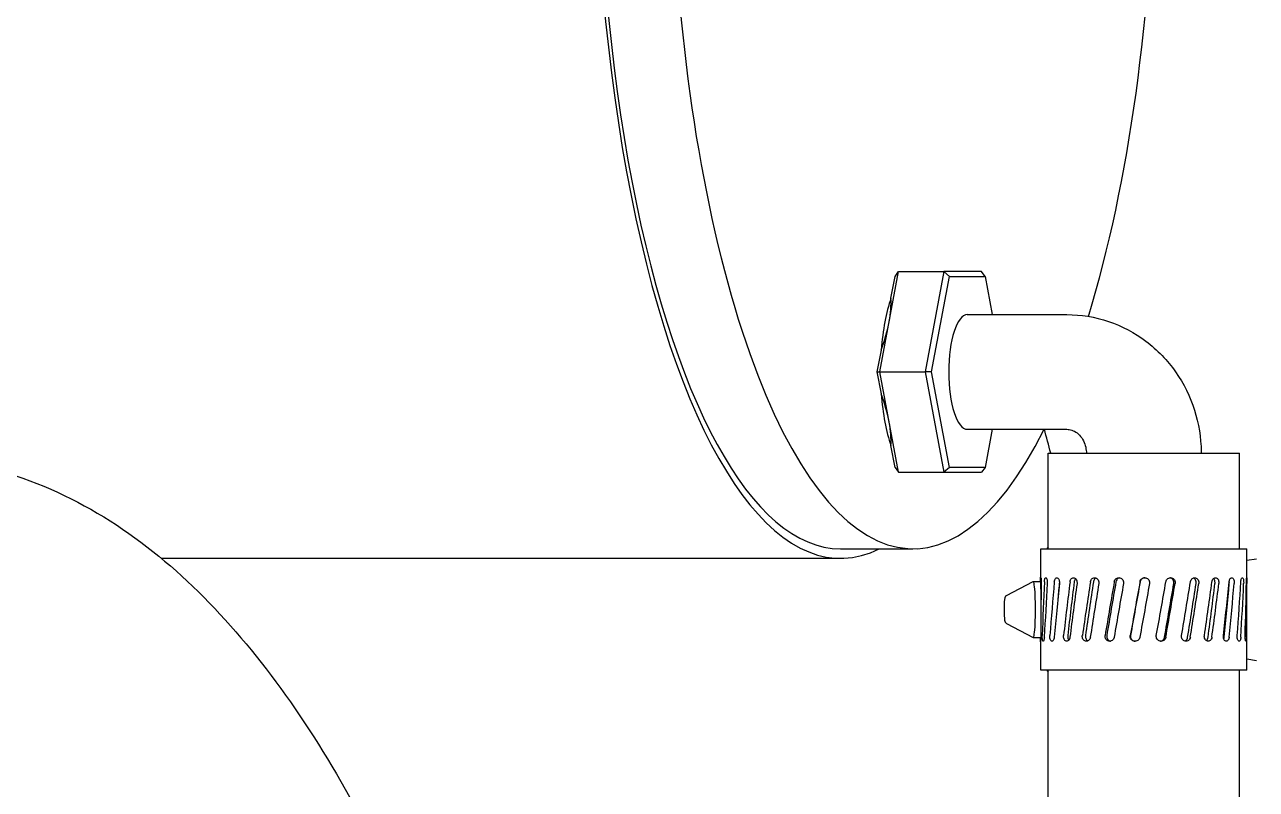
# Model space of a CAD drawing. Header units: millimetres. Extents: x -4172 to 126100, y -2 to 142133.
# Drawn here: x 32168.8 to 32297.6, y 43838.9 to 43918.9 of the extents above; entities that cross this region are included whole.
import ezdxf

# ---------------------------------------------------------------- set-up
doc = ezdxf.new("R2010")
doc.units = ezdxf.units.MM
doc.header["$LTSCALE"] = 100
doc.layers.add('Visible', color=7, linetype='Continuous', lineweight=25)

msp = doc.modelspace()

# ---------------------------------------------------------------- linework, layer by layer
at = {"layer": 'Visible'}
for p, q in [((32258.21, 43882.58), (32260.17, 43893.08)), ((32259.37, 43890.29), (32259.79, 43892.58)), ((32259.79, 43892.58), (32260.17, 43893.08)), ((32260.17, 43893.08), (32264.9, 43893.08)), ((32264.9, 43893.08), (32262.95, 43882.58)), ((32263.61, 43882.58), (32265.47, 43892.58)), ((32268.82, 43893.08), (32264.9, 43893.08)), ((32265.47, 43892.58), (32264.9, 43893.08)), ((32265.47, 43892.58), (32269.2, 43892.58)), ((32269.2, 43892.58), (32268.82, 43893.08)), ((32269.2, 43892.58), (32269.95, 43888.58)), ((32267.34, 43888.58), (32277.75, 43888.58)), ((32257.93, 43882.58), (32258.36, 43884.87)), ((32258.36, 43880.29), (32257.93, 43882.58)), ((32257.93, 43882.58), (32258.21, 43882.58)), ((32260.17, 43872.08), (32258.21, 43882.58)), ((32258.21, 43882.58), (32262.95, 43882.58)), ((32263.61, 43882.58), (32262.95, 43882.58)), ((32262.95, 43882.58), (32264.9, 43872.08)), ((32265.47, 43872.58), (32263.61, 43882.58)), ((32267.34, 43876.58), (32277.75, 43876.58)), ((32269.95, 43876.58), (32269.2, 43872.58)), ((32259.79, 43872.58), (32259.37, 43874.87)), ((32275.79, 43874.08), (32295.79, 43874.08)), ((32275.79, 43864.08), (32275.79, 43874.08)), ((32295.79, 43864.08), (32295.79, 43874.08)), ((32259.79, 43872.58), (32260.17, 43872.08)), ((32260.17, 43872.08), (32264.9, 43872.08)), ((32265.47, 43872.58), (32264.9, 43872.08)), ((32264.9, 43872.08), (32268.82, 43872.08)), ((32269.2, 43872.58), (32265.47, 43872.58)), ((32269.2, 43872.58), (32268.82, 43872.08)), ((32254.09, 43864.08), (32261.66, 43864.08)), ((32275.02, 43864.08), (32296.56, 43864.08)), ((32275.02, 43859.86), (32275.02, 43864.08)), ((32296.56, 43860.81), (32296.56, 43864.08)), ((32254.09, 43863.08), (32183.11, 43863.08)), ((32296.56, 43862.89), (32297.56, 43863.04)), ((32271.46, 43859.2), (32274.23, 43860.65)), ((32274.24, 43860.65), (32275.02, 43860.65)), ((32296.56, 43851.38), (32296.56, 43860.06)), ((32271.46, 43856.26), (32274.23, 43854.81)), ((32274.24, 43854.81), (32275.02, 43854.81)), ((32275.02, 43851.38), (32275.02, 43854.58)), ((32296.56, 43852.56), (32297.56, 43852.41)), ((32296.56, 43851.38), (32275.02, 43851.38)), ((32275.79, 43794.28), (32275.79, 43851.38)), ((32295.79, 43794.28), (32295.79, 43851.38))]:
    msp.add_line(p, q, dxfattribs=at)
for centre, major_axis, ratio, start_param, end_param in [((32261.66, 43942.58), (0, -78.5), 0.322975, 0.808902, 2.221664), ((32254.09, 43942.58), (0, -79.5), 0.322975, 4.15579, 6.441962), ((32254.09, 43942.58), (0, -78.5), 0.322975, 4.147844, 6.283185), ((32261.66, 43942.58), (0, -78.5), 0.322975, 4.147844, 6.855288), ((32261.66, 43882.58), (0, 10.48), 0.322975, 0.744132, 1.350263), ((32252.19, 43882.58), (5.99, 10.22), 0.388758, 5.157069, 5.7632), ((32267.34, 43882.58), (0, -6), 0.322975, 3.141593, 6.283185), ((32261.66, 43882.58), (0, 10.48), 0.322975, 1.79133, 2.39746), ((32252.19, 43882.58), (-5.99, 10.22), 0.388758, 3.661578, 4.267709), ((31932.09, 43717.58), (0, -476.5), 0.764292, 1.905444, 1.911004), ((32276.73, 43863.45), (0.72, 1.23), 0.878097, 1.393527, 1.57699), ((32274.24, 43857.73), (0, 2.92), 0.080642, 3.099369, 6.325409), ((32285.79, 43860.59), (-0.14, -59.61), 0.180641, 4.712047, 4.772882), ((32285.79, 43854.87), (-0.14, -59.61), 0.180641, 4.619073, 4.713549), ((32285.79, 43860.59), (-2.92, -59.61), 0.173915, 4.720144, 4.814621), ((32285.79, 43854.87), (-2.92, -59.61), 0.173915, 4.62717, 4.721647), ((32285.79, 43860.59), (-5.48, -59.61), 0.155568, 4.72593, 4.820407), ((32285.79, 43854.87), (-5.48, -59.61), 0.155568, 4.632956, 4.727433), ((32285.79, 43860.59), (5.17, 56.23), 0.155568, 1.584292, 1.615566), ((32285.79, 43860.59), (-7.64, -59.61), 0.127293, 4.727958, 4.822435), ((32285.79, 43860.59), (7.21, 56.23), 0.127293, 1.586321, 1.686484), ((32285.79, 43854.87), (-7.64, -59.61), 0.127293, 4.634984, 4.729461), ((32285.79, 43860.59), (-9.29, -59.61), 0.091383, 4.72588, 4.820356), ((32285.79, 43860.59), (8.76, 56.23), 0.091383, 1.584242, 1.684405), ((32285.79, 43854.87), (-9.29, -59.61), 0.091383, 4.632906, 4.727382), ((32285.79, 43860.59), (-10.34, -59.61), 0.050322, 4.720369, 4.814846), ((32285.79, 43860.59), (9.76, 56.24), 0.050322, 1.578731, 1.678895), ((32285.79, 43854.87), (-10.34, -59.61), 0.050322, 4.627395, 4.721872), ((32285.79, 43860.59), (-10.76, -59.61), 0.006555, 4.712821, 4.807298), ((32285.79, 43860.59), (10.15, 56.24), 0.006555, 1.571183, 1.671347), ((32285.79, 43854.87), (-10.76, -59.61), 0.006555, 4.619847, 4.714324), ((32285.79, 43860.59), (-10.53, -59.61), 0.037558, 1.483708, 1.578185), ((32285.79, 43854.87), (9.94, 56.24), 0.037558, 4.718229, 4.818393), ((32285.79, 43854.87), (-10.53, -59.61), 0.037558, 1.576682, 1.671159), ((32285.79, 43860.59), (-9.67, -59.61), 0.079669, 1.489989, 1.584466), ((32285.79, 43854.87), (9.12, 56.23), 0.079669, 4.724511, 4.824674), ((32285.79, 43854.87), (-9.67, -59.61), 0.079669, 1.582963, 1.67744), ((32285.79, 43860.59), (8.19, 59.61), 0.117361, 4.634784, 4.729261), ((32285.79, 43854.87), (-7.72, -56.23), 0.117361, 1.586121, 1.686284), ((32285.79, 43854.87), (8.19, 59.61), 0.117361, 4.727758, 4.822235), ((32285.79, 43860.59), (6.16, 59.61), 0.148147, 4.633984, 4.728461), ((32285.79, 43854.87), (-5.82, -56.23), 0.148147, 1.585321, 1.685484), ((32285.79, 43854.87), (6.16, 59.61), 0.148147, 4.726958, 4.821435), ((32285.79, 43860.59), (3.7, 59.61), 0.169641, 4.629206, 4.723682), ((32285.79, 43854.87), (3.7, 59.61), 0.169641, 4.72218, 4.816656), ((32285.79, 43860.59), (0.97, 59.61), 0.179925, 4.621585, 4.716062), ((32285.79, 43854.87), (0.97, 59.61), 0.179925, 4.714559, 4.809036), ((32276.73, 43852), (0.72, -1.23), 0.878097, 4.706195, 4.889658)]:
    msp.add_ellipse(centre, major_axis=major_axis, ratio=ratio, start_param=start_param, end_param=end_param, dxfattribs=at)
for points, knots in [([(32277.75, 43888.58), (32279.22, 43888.58), (32280.7, 43888.34), (32283.51, 43887.39), (32284.84, 43886.69), (32287.22, 43884.89), (32288.27, 43883.8), (32289.98, 43881.36), (32290.64, 43880.01), (32291.54, 43877.18), (32291.78, 43875.7), (32291.79, 43874.17), (32291.79, 43874.12), (32291.79, 43874.08)], [1.570796, 1.570796, 1.570796, 1.570796, 1.879113, 1.879113, 2.189815, 2.189815, 2.503975, 2.503975, 2.818134, 2.818134, 3.132293, 3.132293, 3.141593, 3.141593, 3.141593, 3.141593]), ([(32277.75, 43876.58), (32277.92, 43876.58), (32278.1, 43876.55), (32278.46, 43876.43), (32278.65, 43876.33), (32279, 43876.06), (32279.16, 43875.89), (32279.44, 43875.49), (32279.55, 43875.28), (32279.7, 43874.83), (32279.75, 43874.61), (32279.79, 43874.28), (32279.79, 43874.18), (32279.79, 43874.08)], [1.570796, 1.570796, 1.570796, 1.570796, 1.884956, 1.884956, 2.199115, 2.199115, 2.513274, 2.513274, 2.788236, 2.788236, 3.03508, 3.03508, 3.141593, 3.141593, 3.141593, 3.141593]), ([(32156.24, 43873.58), (32160.46, 43873.58), (32164.67, 43872.83), (32172.57, 43870.08), (32176.27, 43868.1), (32183.12, 43863.28), (32186.27, 43860.44), (32192.19, 43854.05), (32194.96, 43850.5), (32200.19, 43842.73), (32202.66, 43838.52), (32205, 43833.98)], [4.712389, 4.712389, 4.712389, 4.712389, 4.8241922, 4.8241922, 4.9359954, 4.9359954, 5.0477986, 5.0477986, 5.1596018, 5.1596018, 5.271405, 5.271405, 5.271405, 5.271405]), ([(32275.02, 43860.63), (32275.02, 43860.67), (32275.02, 43860.7), (32275.02, 43860.8), (32275.02, 43860.85), (32275.03, 43860.95), (32275.03, 43860.98), (32275.03, 43861.04), (32275.04, 43861.05), (32275.04, 43861.05), (32275.05, 43861.04), (32275.06, 43860.98), (32275.06, 43860.95), (32275.07, 43860.85), (32275.08, 43860.8), (32275.08, 43860.67), (32275.08, 43860.6), (32275.08, 43860.51), (32275.08, 43860.48), (32275.08, 43860.45)], [-0.297539, -0.297539, -0.297539, -0.297539, -0.2872549, -0.2872549, -0.2681189, -0.2681189, -0.2489743, -0.2489743, -0.2298297, -0.2298297, -0.210663, -0.210663, -0.1914964, -0.1914964, -0.1723459, -0.1723459, -0.1531954, -0.1531954, -0.1443422, -0.1443422, -0.1443422, -0.1443422]), ([(32275.4, 43860.63), (32275.4, 43860.67), (32275.41, 43860.7), (32275.42, 43860.8), (32275.43, 43860.85), (32275.45, 43860.95), (32275.47, 43860.98), (32275.5, 43861.04), (32275.52, 43861.05), (32275.56, 43861.05), (32275.59, 43861.04), (32275.63, 43860.98), (32275.65, 43860.95), (32275.68, 43860.85), (32275.69, 43860.8), (32275.71, 43860.67), (32275.71, 43860.6), (32275.71, 43860.51), (32275.71, 43860.48), (32275.71, 43860.45)], [-0.297539, -0.297539, -0.297539, -0.297539, -0.2872549, -0.2872549, -0.2681189, -0.2681189, -0.2489743, -0.2489743, -0.2298297, -0.2298297, -0.2106519, -0.2106519, -0.191474, -0.191474, -0.1723347, -0.1723347, -0.1531954, -0.1531954, -0.1443419, -0.1443419, -0.1443419, -0.1443419]), ([(32276.44, 43860.63), (32276.45, 43860.67), (32276.45, 43860.7), (32276.47, 43860.8), (32276.49, 43860.85), (32276.54, 43860.95), (32276.57, 43860.98), (32276.63, 43861.04), (32276.67, 43861.05), (32276.74, 43861.05), (32276.77, 43861.04), (32276.84, 43860.98), (32276.88, 43860.95), (32276.93, 43860.85), (32276.95, 43860.8), (32276.98, 43860.67), (32276.99, 43860.6), (32276.99, 43860.51), (32276.98, 43860.48), (32276.98, 43860.45)], [-0.297539, -0.297539, -0.297539, -0.297539, -0.2872549, -0.2872549, -0.2681189, -0.2681189, -0.2489743, -0.2489743, -0.2298297, -0.2298297, -0.2106519, -0.2106519, -0.191474, -0.191474, -0.1723347, -0.1723347, -0.1531954, -0.1531954, -0.1443419, -0.1443419, -0.1443419, -0.1443419]), ([(32278.09, 43860.63), (32278.09, 43860.67), (32278.1, 43860.7), (32278.12, 43860.8), (32278.15, 43860.85), (32278.22, 43860.95), (32278.26, 43860.98), (32278.35, 43861.04), (32278.4, 43861.05), (32278.49, 43861.05), (32278.54, 43861.04), (32278.63, 43860.98), (32278.68, 43860.95), (32278.74, 43860.85), (32278.77, 43860.8), (32278.81, 43860.67), (32278.82, 43860.6), (32278.82, 43860.51), (32278.82, 43860.48), (32278.82, 43860.45)], [-0.297539, -0.297539, -0.297539, -0.297539, -0.2872549, -0.2872549, -0.2681189, -0.2681189, -0.2489743, -0.2489743, -0.2298297, -0.2298297, -0.210663, -0.210663, -0.1914964, -0.1914964, -0.1723459, -0.1723459, -0.1531954, -0.1531954, -0.1443422, -0.1443422, -0.1443422, -0.1443422]), ([(32278.66, 43860.95), (32278.65, 43860.94), (32278.63, 43860.92), (32278.59, 43860.85), (32278.56, 43860.8), (32278.53, 43860.7), (32278.53, 43860.67), (32278.52, 43860.63)], [0.2603041, 0.2603041, 0.2603041, 0.2603041, 0.26814613, 0.26814613, 0.28728214, 0.28728214, 0.29756626, 0.29756626, 0.29756626, 0.29756626]), ([(32280.22, 43860.63), (32280.22, 43860.67), (32280.23, 43860.7), (32280.27, 43860.8), (32280.3, 43860.85), (32280.38, 43860.95), (32280.43, 43860.98), (32280.54, 43861.04), (32280.6, 43861.05), (32280.71, 43861.05), (32280.77, 43861.04), (32280.88, 43860.98), (32280.93, 43860.95), (32281.01, 43860.85), (32281.05, 43860.8), (32281.09, 43860.67), (32281.11, 43860.6), (32281.11, 43860.51), (32281.1, 43860.48), (32281.1, 43860.45)], [-0.297539, -0.297539, -0.297539, -0.297539, -0.2872549, -0.2872549, -0.2681189, -0.2681189, -0.2489743, -0.2489743, -0.2298297, -0.2298297, -0.210663, -0.210663, -0.1914964, -0.1914964, -0.1723459, -0.1723459, -0.1531954, -0.1531954, -0.1443422, -0.1443422, -0.1443422, -0.1443422]), ([(32280.81, 43861.02), (32280.81, 43861.01), (32280.8, 43861.01), (32280.74, 43860.98), (32280.69, 43860.95), (32280.62, 43860.85), (32280.58, 43860.8), (32280.55, 43860.7), (32280.54, 43860.67), (32280.53, 43860.63)], [0.2475004, 0.2475004, 0.2475004, 0.2475004, 0.24900042, 0.24900042, 0.26814613, 0.26814613, 0.28728214, 0.28728214, 0.29756626, 0.29756626, 0.29756626, 0.29756626]), ([(32282.71, 43860.63), (32282.71, 43860.67), (32282.72, 43860.7), (32282.76, 43860.8), (32282.8, 43860.85), (32282.89, 43860.95), (32282.94, 43860.98), (32283.06, 43861.04), (32283.13, 43861.05), (32283.25, 43861.05), (32283.32, 43861.04), (32283.44, 43860.98), (32283.5, 43860.95), (32283.59, 43860.85), (32283.62, 43860.8), (32283.68, 43860.67), (32283.69, 43860.6), (32283.69, 43860.51), (32283.69, 43860.48), (32283.68, 43860.45)], [-0.297539, -0.297539, -0.297539, -0.297539, -0.2872549, -0.2872549, -0.2681189, -0.2681189, -0.2489743, -0.2489743, -0.2298297, -0.2298297, -0.210663, -0.210663, -0.1914964, -0.1914964, -0.1723459, -0.1723459, -0.1531954, -0.1531954, -0.1443422, -0.1443422, -0.1443422, -0.1443422]), ([(32283.28, 43861.04), (32283.24, 43861.03), (32283.21, 43861.02), (32283.12, 43860.98), (32283.06, 43860.95), (32282.98, 43860.85), (32282.94, 43860.8), (32282.9, 43860.7), (32282.89, 43860.67), (32282.88, 43860.63)], [0.23869404, 0.23869404, 0.23869404, 0.23869404, 0.24900042, 0.24900042, 0.26814613, 0.26814613, 0.28728214, 0.28728214, 0.29756626, 0.29756626, 0.29756626, 0.29756626]), ([(32285.4, 43860.63), (32285.4, 43860.67), (32285.41, 43860.7), (32285.45, 43860.8), (32285.49, 43860.85), (32285.58, 43860.95), (32285.64, 43860.98), (32285.76, 43861.04), (32285.83, 43861.05), (32285.96, 43861.05), (32286.03, 43861.04), (32286.15, 43860.98), (32286.21, 43860.95), (32286.3, 43860.85), (32286.34, 43860.8), (32286.39, 43860.67), (32286.4, 43860.6), (32286.4, 43860.51), (32286.4, 43860.48), (32286.4, 43860.45)], [-0.297539, -0.297539, -0.297539, -0.297539, -0.2872549, -0.2872549, -0.2681189, -0.2681189, -0.2489743, -0.2489743, -0.2298297, -0.2298297, -0.2106519, -0.2106519, -0.191474, -0.191474, -0.1723347, -0.1723347, -0.1531954, -0.1531954, -0.1443419, -0.1443419, -0.1443419, -0.1443419]), ([(32285.91, 43861.05), (32285.85, 43861.05), (32285.78, 43861.03), (32285.66, 43860.98), (32285.6, 43860.95), (32285.51, 43860.85), (32285.47, 43860.8), (32285.43, 43860.7), (32285.42, 43860.67), (32285.42, 43860.63)], [0.23099383, 0.23099383, 0.23099383, 0.23099383, 0.24900042, 0.24900042, 0.26814613, 0.26814613, 0.28728214, 0.28728214, 0.29756626, 0.29756626, 0.29756626, 0.29756626]), ([(32288.11, 43860.63), (32288.11, 43860.67), (32288.12, 43860.7), (32288.16, 43860.8), (32288.2, 43860.85), (32288.29, 43860.95), (32288.34, 43860.98), (32288.47, 43861.04), (32288.53, 43861.05), (32288.65, 43861.05), (32288.72, 43861.04), (32288.84, 43860.98), (32288.9, 43860.95), (32288.98, 43860.85), (32289.02, 43860.8), (32289.07, 43860.67), (32289.08, 43860.6), (32289.08, 43860.51), (32289.08, 43860.48), (32289.07, 43860.45)], [-0.297539, -0.297539, -0.297539, -0.297539, -0.2872549, -0.2872549, -0.2681189, -0.2681189, -0.2489743, -0.2489743, -0.2298297, -0.2298297, -0.210663, -0.210663, -0.1914964, -0.1914964, -0.1723459, -0.1723459, -0.1531954, -0.1531954, -0.1443422, -0.1443422, -0.1443422, -0.1443422]), ([(32288.94, 43860.45), (32288.95, 43860.48), (32288.95, 43860.51), (32288.95, 43860.6), (32288.94, 43860.67), (32288.89, 43860.8), (32288.85, 43860.85), (32288.77, 43860.95), (32288.71, 43860.98), (32288.61, 43861.03), (32288.57, 43861.04), (32288.53, 43861.04)], [0.14435538, 0.14435538, 0.14435538, 0.14435538, 0.15320907, 0.15320907, 0.17234884, 0.17234884, 0.1914886, 0.1914886, 0.21067165, 0.21067165, 0.22318986, 0.22318986, 0.22318986, 0.22318986]), ([(32290.67, 43860.63), (32290.68, 43860.67), (32290.69, 43860.7), (32290.72, 43860.8), (32290.76, 43860.85), (32290.84, 43860.95), (32290.89, 43860.98), (32291, 43861.04), (32291.06, 43861.05), (32291.17, 43861.05), (32291.23, 43861.04), (32291.33, 43860.98), (32291.38, 43860.95), (32291.46, 43860.85), (32291.49, 43860.8), (32291.54, 43860.67), (32291.55, 43860.6), (32291.55, 43860.51), (32291.55, 43860.48), (32291.54, 43860.45)], [-0.297539, -0.297539, -0.297539, -0.297539, -0.2872549, -0.2872549, -0.2681189, -0.2681189, -0.2489743, -0.2489743, -0.2298297, -0.2298297, -0.210663, -0.210663, -0.1914964, -0.1914964, -0.1723459, -0.1723459, -0.1531954, -0.1531954, -0.1443422, -0.1443422, -0.1443422, -0.1443422]), ([(32291.26, 43860.45), (32291.27, 43860.48), (32291.27, 43860.51), (32291.27, 43860.6), (32291.26, 43860.67), (32291.22, 43860.8), (32291.18, 43860.85), (32291.11, 43860.95), (32291.06, 43860.98), (32290.99, 43861.01), (32290.98, 43861.02), (32290.97, 43861.02)], [0.14435538, 0.14435538, 0.14435538, 0.14435538, 0.15320907, 0.15320907, 0.17234884, 0.17234884, 0.1914886, 0.1914886, 0.21067165, 0.21067165, 0.21427287, 0.21427287, 0.21427287, 0.21427287]), ([(32292.92, 43860.63), (32292.93, 43860.67), (32292.94, 43860.7), (32292.97, 43860.8), (32292.99, 43860.85), (32293.06, 43860.95), (32293.1, 43860.98), (32293.2, 43861.04), (32293.24, 43861.05), (32293.34, 43861.05), (32293.38, 43861.04), (32293.47, 43860.98), (32293.51, 43860.95), (32293.58, 43860.85), (32293.6, 43860.8), (32293.64, 43860.67), (32293.65, 43860.6), (32293.65, 43860.51), (32293.65, 43860.48), (32293.64, 43860.45)], [-0.297539, -0.297539, -0.297539, -0.297539, -0.2872549, -0.2872549, -0.2681189, -0.2681189, -0.2489743, -0.2489743, -0.2298297, -0.2298297, -0.210663, -0.210663, -0.1914964, -0.1914964, -0.1723459, -0.1723459, -0.1531954, -0.1531954, -0.1443422, -0.1443422, -0.1443422, -0.1443422]), ([(32293.24, 43860.45), (32293.24, 43860.48), (32293.24, 43860.51), (32293.24, 43860.6), (32293.23, 43860.67), (32293.2, 43860.8), (32293.17, 43860.85), (32293.12, 43860.92), (32293.11, 43860.94), (32293.09, 43860.96)], [0.14435564, 0.14435564, 0.14435564, 0.14435564, 0.15320907, 0.15320907, 0.17236141, 0.17236141, 0.19151376, 0.19151376, 0.20132002, 0.20132002, 0.20132002, 0.20132002]), ([(32294.72, 43860.63), (32294.72, 43860.67), (32294.73, 43860.7), (32294.75, 43860.8), (32294.77, 43860.85), (32294.82, 43860.95), (32294.85, 43860.98), (32294.92, 43861.04), (32294.96, 43861.05), (32295.02, 43861.05), (32295.06, 43861.04), (32295.12, 43860.98), (32295.15, 43860.95), (32295.19, 43860.85), (32295.21, 43860.8), (32295.24, 43860.67), (32295.24, 43860.6), (32295.24, 43860.51), (32295.24, 43860.48), (32295.24, 43860.45)], [-0.297539, -0.297539, -0.297539, -0.297539, -0.2872549, -0.2872549, -0.2681189, -0.2681189, -0.2489743, -0.2489743, -0.2298297, -0.2298297, -0.210663, -0.210663, -0.1914964, -0.1914964, -0.1723459, -0.1723459, -0.1531954, -0.1531954, -0.1443422, -0.1443422, -0.1443422, -0.1443422]), ([(32294.73, 43860.45), (32294.73, 43860.48), (32294.74, 43860.51), (32294.74, 43860.59), (32294.73, 43860.64), (32294.73, 43860.68)], [0.14435538, 0.14435538, 0.14435538, 0.14435538, 0.15320907, 0.15320907, 0.16725193, 0.16725193, 0.16725193, 0.16725193]), ([(32295.94, 43860.63), (32295.95, 43860.67), (32295.95, 43860.7), (32295.96, 43860.8), (32295.98, 43860.85), (32296, 43860.95), (32296.02, 43860.98), (32296.06, 43861.04), (32296.08, 43861.05), (32296.12, 43861.05), (32296.14, 43861.04), (32296.17, 43860.98), (32296.19, 43860.95), (32296.21, 43860.85), (32296.22, 43860.8), (32296.23, 43860.67), (32296.24, 43860.6), (32296.24, 43860.51), (32296.24, 43860.48), (32296.23, 43860.45)], [-0.297539, -0.297539, -0.297539, -0.297539, -0.2872549, -0.2872549, -0.2681189, -0.2681189, -0.2489743, -0.2489743, -0.2298297, -0.2298297, -0.2106519, -0.2106519, -0.191474, -0.191474, -0.1723347, -0.1723347, -0.1531954, -0.1531954, -0.1443419, -0.1443419, -0.1443419, -0.1443419]), ([(32296.52, 43860.63), (32296.52, 43860.67), (32296.52, 43860.7), (32296.53, 43860.8), (32296.53, 43860.85), (32296.53, 43860.95), (32296.54, 43860.98), (32296.55, 43861.04), (32296.55, 43861.05), (32296.55, 43861.05), (32296.56, 43861.04), (32296.56, 43860.98), (32296.56, 43860.95), (32296.56, 43860.85), (32296.56, 43860.8), (32296.56, 43860.67), (32296.56, 43860.6), (32296.56, 43860.51), (32296.56, 43860.48), (32296.56, 43860.45)], [-0.297539, -0.297539, -0.297539, -0.297539, -0.2872549, -0.2872549, -0.2681189, -0.2681189, -0.2489743, -0.2489743, -0.2298297, -0.2298297, -0.210663, -0.210663, -0.1914964, -0.1914964, -0.1723459, -0.1723459, -0.1531954, -0.1531954, -0.1443422, -0.1443422, -0.1443422, -0.1443422]), ([(32271.46, 43856.26), (32271.43, 43856.28), (32271.41, 43856.29), (32271.38, 43856.32), (32271.37, 43856.34), (32271.34, 43856.37), (32271.33, 43856.39), (32271.31, 43856.44), (32271.31, 43856.46), (32271.29, 43856.55), (32271.28, 43856.61), (32271.26, 43856.79), (32271.25, 43856.9), (32271.23, 43857.15), (32271.23, 43857.28), (32271.22, 43857.55), (32271.22, 43857.69), (32271.23, 43857.96), (32271.23, 43858.1), (32271.24, 43858.35), (32271.24, 43858.47), (32271.26, 43858.68), (32271.27, 43858.78), (32271.29, 43858.9), (32271.29, 43858.94), (32271.31, 43859.01), (32271.32, 43859.03), (32271.34, 43859.08), (32271.35, 43859.09), (32271.38, 43859.13), (32271.39, 43859.16), (32271.44, 43859.19), (32271.45, 43859.19), (32271.46, 43859.2)], [3.183817, 3.183817, 3.183817, 3.183817, 3.217403, 3.217403, 3.260468, 3.260468, 3.322756, 3.322756, 3.458539, 3.458539, 3.764254, 3.764254, 4.130353, 4.130353, 4.462066, 4.462066, 4.788175, 4.788175, 5.113488, 5.113488, 5.441217, 5.441217, 5.779581, 5.779581, 5.986445, 5.986445, 6.113703, 6.113703, 6.171326, 6.171326, 6.22941, 6.22941, 6.240961, 6.240961, 6.240961, 6.240961]), ([(32275.02, 43854.83), (32275.02, 43854.79), (32275.02, 43854.76), (32275.02, 43854.67), (32275.02, 43854.62), (32275.02, 43854.58)], [-0.14434354, -0.14434354, -0.14434354, -0.14434354, -0.13405945, -0.13405945, -0.11754122, -0.11754122, -0.11754122, -0.11754122]), ([(32275.4, 43854.83), (32275.4, 43854.79), (32275.39, 43854.76), (32275.38, 43854.66), (32275.37, 43854.6), (32275.35, 43854.51), (32275.34, 43854.47), (32275.31, 43854.42), (32275.29, 43854.41), (32275.26, 43854.41), (32275.25, 43854.42), (32275.22, 43854.47), (32275.21, 43854.51), (32275.2, 43854.6), (32275.19, 43854.66), (32275.18, 43854.78), (32275.18, 43854.85), (32275.18, 43854.92), (32275.18, 43854.95), (32275.18, 43854.98), (32275.18, 43855.01)], [-0.1443435, -0.1443435, -0.1443435, -0.1443435, -0.1340595, -0.1340595, -0.1149235, -0.1149235, -0.0957789, -0.0957789, -0.0766343, -0.0766343, -0.0574676, -0.0574676, -0.038301, -0.038301, -0.0191505, -0.0191505, 0, 0, 0, 0.0088533, 0.0088533, 0.0088533, 0.0088533]), ([(32276.44, 43854.83), (32276.43, 43854.79), (32276.43, 43854.76), (32276.41, 43854.66), (32276.39, 43854.6), (32276.35, 43854.51), (32276.32, 43854.47), (32276.26, 43854.42), (32276.23, 43854.41), (32276.17, 43854.41), (32276.14, 43854.42), (32276.08, 43854.47), (32276.06, 43854.51), (32276.02, 43854.6), (32276, 43854.66), (32275.98, 43854.78), (32275.98, 43854.85), (32275.98, 43854.92), (32275.98, 43854.95), (32275.98, 43854.98), (32275.98, 43855.01)], [-0.1443435, -0.1443435, -0.1443435, -0.1443435, -0.1340595, -0.1340595, -0.1149235, -0.1149235, -0.0957789, -0.0957789, -0.0766343, -0.0766343, -0.0574676, -0.0574676, -0.038301, -0.038301, -0.0191505, -0.0191505, 0, 0, 0, 0.0088533, 0.0088533, 0.0088533, 0.0088533]), ([(32278.07, 43854.83), (32278.07, 43854.79), (32278.06, 43854.76), (32278.03, 43854.66), (32278.01, 43854.6), (32277.95, 43854.51), (32277.91, 43854.47), (32277.82, 43854.42), (32277.78, 43854.41), (32277.69, 43854.41), (32277.65, 43854.42), (32277.56, 43854.47), (32277.53, 43854.51), (32277.47, 43854.6), (32277.45, 43854.66), (32277.41, 43854.78), (32277.4, 43854.85), (32277.4, 43854.92), (32277.4, 43854.95), (32277.41, 43854.98), (32277.41, 43855.01)], [-0.1443435, -0.1443435, -0.1443435, -0.1443435, -0.1340594, -0.1340594, -0.1149235, -0.1149235, -0.0957789, -0.0957789, -0.0766343, -0.0766343, -0.0574564, -0.0574564, -0.0382786, -0.0382786, -0.0191393, -0.0191393, 0, 0, 0, 0.0088535, 0.0088535, 0.0088535, 0.0088535]), ([(32277.85, 43855.01), (32277.85, 43854.98), (32277.84, 43854.95), (32277.84, 43854.92), (32277.84, 43854.85), (32277.85, 43854.78), (32277.88, 43854.66), (32277.91, 43854.6), (32277.94, 43854.55), (32277.95, 43854.54), (32277.96, 43854.53)], [0.29756445, 0.29756445, 0.29756445, 0.29756445, 0.30641814, 0.30641814, 0.30641814, 0.32555791, 0.32555791, 0.34469767, 0.34469767, 0.34870979, 0.34870979, 0.34870979, 0.34870979]), ([(32280.21, 43854.83), (32280.2, 43854.79), (32280.19, 43854.76), (32280.16, 43854.66), (32280.12, 43854.6), (32280.05, 43854.51), (32280, 43854.47), (32279.89, 43854.42), (32279.84, 43854.41), (32279.73, 43854.41), (32279.67, 43854.42), (32279.57, 43854.47), (32279.52, 43854.51), (32279.45, 43854.6), (32279.42, 43854.66), (32279.38, 43854.78), (32279.37, 43854.85), (32279.37, 43854.92), (32279.37, 43854.95), (32279.37, 43854.98), (32279.37, 43855.01)], [-0.1443435, -0.1443435, -0.1443435, -0.1443435, -0.1340594, -0.1340594, -0.1149235, -0.1149235, -0.0957789, -0.0957789, -0.0766343, -0.0766343, -0.0574564, -0.0574564, -0.0382786, -0.0382786, -0.0191393, -0.0191393, 0, 0, 0, 0.0088535, 0.0088535, 0.0088535, 0.0088535]), ([(32279.69, 43855.01), (32279.69, 43854.98), (32279.69, 43854.95), (32279.69, 43854.92), (32279.69, 43854.85), (32279.7, 43854.78), (32279.74, 43854.66), (32279.77, 43854.6), (32279.84, 43854.51), (32279.89, 43854.47), (32279.94, 43854.45), (32279.94, 43854.45), (32279.94, 43854.45)], [0.29756471, 0.29756471, 0.29756471, 0.29756471, 0.30641814, 0.30641814, 0.30641814, 0.32557049, 0.32557049, 0.34472283, 0.34472283, 0.3638933, 0.3638933, 0.36429896, 0.36429896, 0.36429896, 0.36429896]), ([(32282.69, 43854.83), (32282.69, 43854.79), (32282.68, 43854.76), (32282.64, 43854.66), (32282.6, 43854.6), (32282.52, 43854.51), (32282.46, 43854.47), (32282.34, 43854.42), (32282.28, 43854.41), (32282.16, 43854.41), (32282.09, 43854.42), (32281.98, 43854.47), (32281.92, 43854.51), (32281.84, 43854.6), (32281.8, 43854.66), (32281.75, 43854.78), (32281.74, 43854.85), (32281.74, 43854.92), (32281.74, 43854.95), (32281.74, 43854.98), (32281.75, 43855.01)], [-0.1443435, -0.1443435, -0.1443435, -0.1443435, -0.1340594, -0.1340594, -0.1149235, -0.1149235, -0.0957789, -0.0957789, -0.0766343, -0.0766343, -0.0574564, -0.0574564, -0.0382786, -0.0382786, -0.0191393, -0.0191393, 0, 0, 0, 0.0088535, 0.0088535, 0.0088535, 0.0088535]), ([(32281.92, 43855.01), (32281.92, 43854.98), (32281.92, 43854.95), (32281.92, 43854.92), (32281.92, 43854.85), (32281.93, 43854.78), (32281.98, 43854.66), (32282.01, 43854.6), (32282.1, 43854.51), (32282.15, 43854.47), (32282.24, 43854.43), (32282.27, 43854.42), (32282.31, 43854.42)], [0.29756471, 0.29756471, 0.29756471, 0.29756471, 0.30641814, 0.30641814, 0.30641814, 0.32557049, 0.32557049, 0.34472283, 0.34472283, 0.3638933, 0.3638933, 0.37396113, 0.37396113, 0.37396113, 0.37396113]), ([(32285.38, 43854.83), (32285.37, 43854.79), (32285.36, 43854.76), (32285.32, 43854.66), (32285.28, 43854.6), (32285.19, 43854.51), (32285.14, 43854.47), (32285.01, 43854.42), (32284.94, 43854.41), (32284.82, 43854.41), (32284.75, 43854.42), (32284.62, 43854.47), (32284.57, 43854.51), (32284.48, 43854.6), (32284.44, 43854.66), (32284.39, 43854.78), (32284.37, 43854.85), (32284.37, 43854.92), (32284.37, 43854.95), (32284.38, 43854.98), (32284.38, 43855.01)], [-0.1443435, -0.1443435, -0.1443435, -0.1443435, -0.1340595, -0.1340595, -0.1149235, -0.1149235, -0.0957789, -0.0957789, -0.0766343, -0.0766343, -0.0574676, -0.0574676, -0.038301, -0.038301, -0.0191505, -0.0191505, 0, 0, 0, 0.0088533, 0.0088533, 0.0088533, 0.0088533]), ([(32284.4, 43855.01), (32284.4, 43854.98), (32284.4, 43854.95), (32284.4, 43854.92), (32284.4, 43854.85), (32284.41, 43854.78), (32284.46, 43854.66), (32284.5, 43854.6), (32284.59, 43854.51), (32284.65, 43854.47), (32284.77, 43854.42), (32284.83, 43854.41), (32284.89, 43854.41)], [0.29756471, 0.29756471, 0.29756471, 0.29756471, 0.30641814, 0.30641814, 0.30641814, 0.32557049, 0.32557049, 0.34472283, 0.34472283, 0.3638933, 0.3638933, 0.38192041, 0.38192041, 0.38192041, 0.38192041]), ([(32288.09, 43854.83), (32288.09, 43854.79), (32288.08, 43854.76), (32288.04, 43854.66), (32288, 43854.6), (32287.91, 43854.51), (32287.85, 43854.47), (32287.73, 43854.42), (32287.66, 43854.41), (32287.54, 43854.41), (32287.47, 43854.42), (32287.35, 43854.47), (32287.29, 43854.51), (32287.2, 43854.6), (32287.16, 43854.66), (32287.11, 43854.78), (32287.1, 43854.85), (32287.1, 43854.92), (32287.1, 43854.95), (32287.1, 43854.98), (32287.11, 43855.01)], [-0.1443435, -0.1443435, -0.1443435, -0.1443435, -0.1340594, -0.1340594, -0.1149235, -0.1149235, -0.0957789, -0.0957789, -0.0766343, -0.0766343, -0.0574564, -0.0574564, -0.0382786, -0.0382786, -0.0191393, -0.0191393, 0, 0, 0, 0.0088535, 0.0088535, 0.0088535, 0.0088535]), ([(32287.54, 43854.41), (32287.58, 43854.42), (32287.62, 43854.43), (32287.72, 43854.47), (32287.78, 43854.51), (32287.87, 43854.6), (32287.91, 43854.66), (32287.94, 43854.76), (32287.95, 43854.79), (32287.96, 43854.83)], [0.38958685, 0.38958685, 0.38958685, 0.38958685, 0.40220949, 0.40220949, 0.42135521, 0.42135521, 0.44049121, 0.44049121, 0.45077533, 0.45077533, 0.45077533, 0.45077533]), ([(32290.66, 43854.83), (32290.65, 43854.79), (32290.64, 43854.76), (32290.61, 43854.66), (32290.57, 43854.6), (32290.49, 43854.51), (32290.44, 43854.47), (32290.33, 43854.42), (32290.26, 43854.41), (32290.15, 43854.41), (32290.09, 43854.42), (32289.97, 43854.47), (32289.92, 43854.51), (32289.83, 43854.6), (32289.8, 43854.66), (32289.75, 43854.78), (32289.74, 43854.85), (32289.74, 43854.92), (32289.74, 43854.95), (32289.74, 43854.98), (32289.74, 43855.01)], [-0.1443435, -0.1443435, -0.1443435, -0.1443435, -0.1340594, -0.1340594, -0.1149235, -0.1149235, -0.0957789, -0.0957789, -0.0766343, -0.0766343, -0.0574564, -0.0574564, -0.0382786, -0.0382786, -0.0191393, -0.0191393, 0, 0, 0, 0.0088535, 0.0088535, 0.0088535, 0.0088535]), ([(32290.07, 43854.43), (32290.08, 43854.44), (32290.09, 43854.44), (32290.16, 43854.47), (32290.21, 43854.51), (32290.3, 43854.6), (32290.33, 43854.66), (32290.37, 43854.76), (32290.38, 43854.79), (32290.38, 43854.83)], [0.39787501, 0.39787501, 0.39787501, 0.39787501, 0.40220949, 0.40220949, 0.42135521, 0.42135521, 0.44049121, 0.44049121, 0.45077533, 0.45077533, 0.45077533, 0.45077533]), ([(32292.91, 43854.83), (32292.91, 43854.79), (32292.9, 43854.76), (32292.87, 43854.66), (32292.84, 43854.6), (32292.77, 43854.51), (32292.73, 43854.47), (32292.63, 43854.42), (32292.58, 43854.41), (32292.48, 43854.41), (32292.43, 43854.42), (32292.33, 43854.47), (32292.28, 43854.51), (32292.21, 43854.6), (32292.18, 43854.66), (32292.13, 43854.78), (32292.12, 43854.85), (32292.12, 43854.92), (32292.12, 43854.95), (32292.13, 43854.98), (32292.13, 43855.01)], [-0.1443435, -0.1443435, -0.1443435, -0.1443435, -0.1340594, -0.1340594, -0.1149235, -0.1149235, -0.0957789, -0.0957789, -0.0766343, -0.0766343, -0.0574564, -0.0574564, -0.0382786, -0.0382786, -0.0191393, -0.0191393, 0, 0, 0, 0.0088535, 0.0088535, 0.0088535, 0.0088535]), ([(32292.32, 43854.48), (32292.35, 43854.5), (32292.38, 43854.53), (32292.44, 43854.6), (32292.47, 43854.66), (32292.5, 43854.76), (32292.5, 43854.79), (32292.51, 43854.83)], [0.40896347, 0.40896347, 0.40896347, 0.40896347, 0.4213552, 0.4213552, 0.44049121, 0.44049121, 0.45077533, 0.45077533, 0.45077533, 0.45077533]), ([(32294.71, 43854.83), (32294.71, 43854.79), (32294.7, 43854.76), (32294.68, 43854.66), (32294.66, 43854.6), (32294.6, 43854.51), (32294.57, 43854.47), (32294.5, 43854.42), (32294.46, 43854.41), (32294.38, 43854.41), (32294.34, 43854.42), (32294.26, 43854.47), (32294.23, 43854.51), (32294.17, 43854.6), (32294.15, 43854.66), (32294.11, 43854.78), (32294.11, 43854.85), (32294.11, 43854.92), (32294.11, 43854.95), (32294.11, 43854.98), (32294.11, 43855.01)], [-0.1443435, -0.1443435, -0.1443435, -0.1443435, -0.1340594, -0.1340594, -0.1149235, -0.1149235, -0.0957789, -0.0957789, -0.0766343, -0.0766343, -0.0574564, -0.0574564, -0.0382786, -0.0382786, -0.0191393, -0.0191393, 0, 0, 0, 0.0088535, 0.0088535, 0.0088535, 0.0088535]), ([(32294.16, 43854.63), (32294.17, 43854.66), (32294.18, 43854.69), (32294.2, 43854.76), (32294.2, 43854.79), (32294.21, 43854.83)], [0.43094243, 0.43094243, 0.43094243, 0.43094243, 0.44049121, 0.44049121, 0.45077533, 0.45077533, 0.45077533, 0.45077533]), ([(32295.94, 43854.83), (32295.94, 43854.79), (32295.93, 43854.76), (32295.92, 43854.66), (32295.91, 43854.6), (32295.88, 43854.51), (32295.86, 43854.47), (32295.81, 43854.42), (32295.78, 43854.41), (32295.74, 43854.41), (32295.71, 43854.42), (32295.66, 43854.47), (32295.64, 43854.51), (32295.6, 43854.6), (32295.58, 43854.66), (32295.56, 43854.78), (32295.56, 43854.85), (32295.56, 43854.92), (32295.56, 43854.95), (32295.56, 43854.98), (32295.56, 43855.01)], [-0.1443435, -0.1443435, -0.1443435, -0.1443435, -0.1340595, -0.1340595, -0.1149235, -0.1149235, -0.0957789, -0.0957789, -0.0766343, -0.0766343, -0.0574676, -0.0574676, -0.038301, -0.038301, -0.0191505, -0.0191505, 0, 0, 0, 0.0088533, 0.0088533, 0.0088533, 0.0088533]), ([(32296.52, 43854.83), (32296.52, 43854.79), (32296.52, 43854.76), (32296.51, 43854.66), (32296.51, 43854.6), (32296.5, 43854.51), (32296.5, 43854.47), (32296.48, 43854.42), (32296.47, 43854.41), (32296.45, 43854.41), (32296.45, 43854.42), (32296.43, 43854.47), (32296.42, 43854.51), (32296.4, 43854.6), (32296.4, 43854.66), (32296.39, 43854.78), (32296.38, 43854.85), (32296.38, 43854.92), (32296.38, 43854.95), (32296.38, 43854.98), (32296.38, 43855.01)], [-0.1443435, -0.1443435, -0.1443435, -0.1443435, -0.1340594, -0.1340594, -0.1149235, -0.1149235, -0.0957789, -0.0957789, -0.0766343, -0.0766343, -0.0574564, -0.0574564, -0.0382786, -0.0382786, -0.0191393, -0.0191393, 0, 0, 0, 0.0088535, 0.0088535, 0.0088535, 0.0088535])]:
    msp.add_open_spline(points, degree=3, knots=knots, dxfattribs=at)
for points in [[(32274.97, 43860.65), (32274.99, 43860.84), (32275, 43861.02), (32275.02, 43861.19)], [(32276.98, 43860.66), (32276.98, 43860.65), (32276.97, 43860.64), (32276.97, 43860.63)], [(32275.02, 43854.27), (32275, 43854.44), (32274.99, 43854.62), (32274.97, 43854.81)]]:
    msp.add_open_spline(points, degree=3, dxfattribs=at)

doc.saveas('drawing.dxf')
